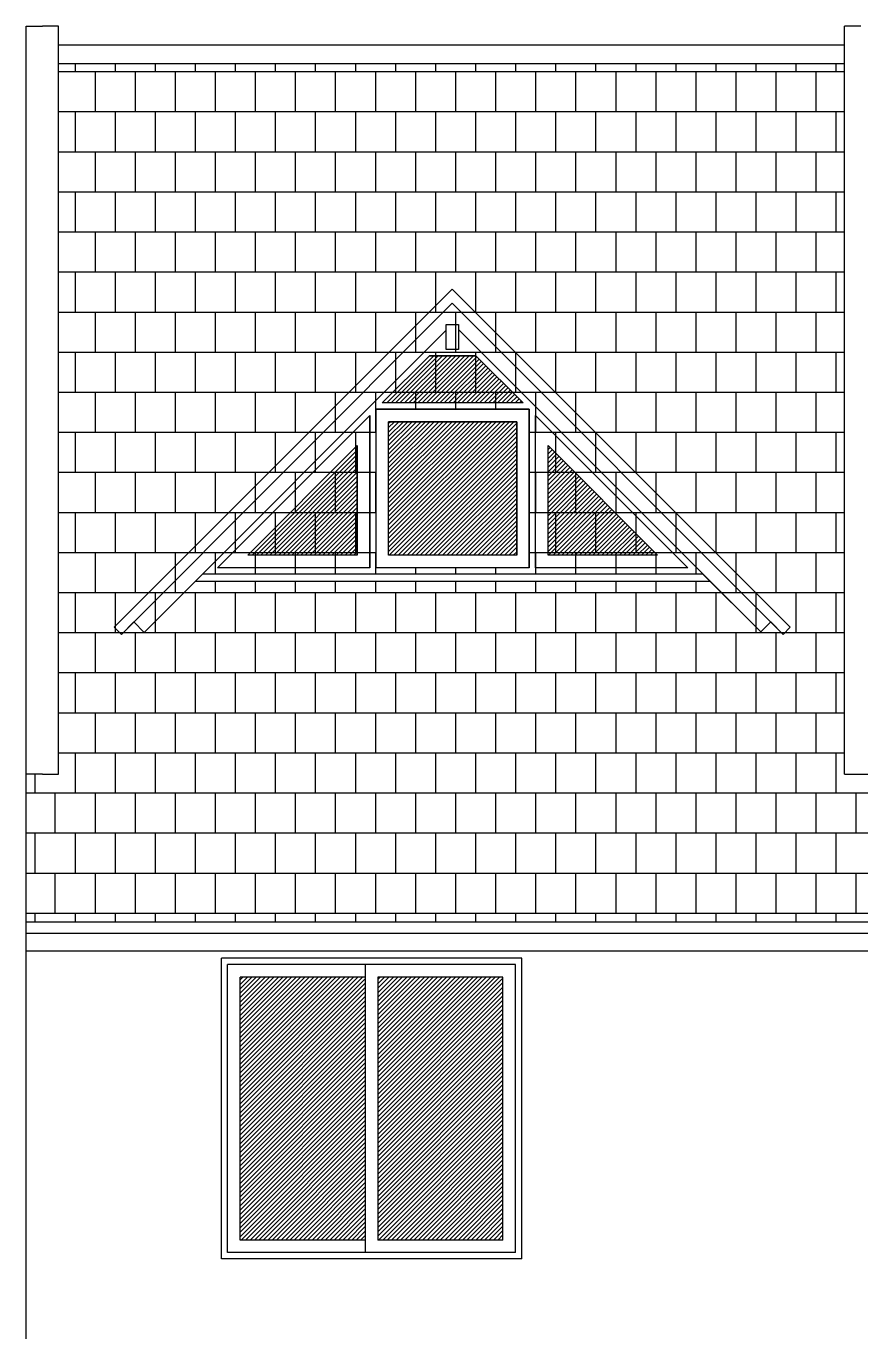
# Model space of a CAD drawing. Extents: x -74 to 202, y -59 to 73.
# Drawn here: x 39.56 to 42.9, y 10.81 to 16.02 of the extents above; entities that cross this region are included whole.
import ezdxf

# ---------------------------------------------------------------- set-up
doc = ezdxf.new("R2010")
doc.units = 0
doc.layers.get('0').update_dxf_attribs({"linetype": 'CONTINUOUS'})
for name, color, linetype in [('TELHADO', 20, 'CONTINUOUS'), ('VIDROEX', 135, 'CONTINUOUS'), ('VISTAP', 244, 'CONTINUOUS')]:
    doc.layers.add(name, color=color, linetype=linetype)

# ---------------------------------------------------------------- blocks, each defined once
blk = doc.blocks.new('*X40')
at = {"color": 0, "linetype": 'CONTINUOUS'}
for p, q in [((45.0652, 8.4901), (45.5538, 8.9787)), ((45.0652, 8.5078), (45.5361, 8.9787)), ((45.0652, 8.5255), (45.5185, 8.9787)), ((45.0652, 8.5432), (45.5008, 8.9787)), ((45.0652, 8.5609), (45.4831, 8.9787)), ((45.0652, 8.5785), (45.4654, 8.9787)), ((45.0652, 8.5962), (45.4478, 8.9787)), ((45.0652, 8.6139), (45.4301, 8.9787)), ((45.0652, 8.6316), (45.4124, 8.9787)), ((45.0652, 8.6492), (45.3947, 8.9787)), ((45.0652, 8.6669), (45.377, 8.9787)), ((45.0652, 8.6846), (45.3594, 8.9787)), ((45.0652, 8.7023), (45.3417, 8.9787)), ((45.0652, 8.7199), (45.324, 8.9787)), ((45.0652, 8.7376), (45.3063, 8.9787)), ((45.0652, 8.7553), (45.2887, 8.9787)), ((45.0652, 8.773), (45.271, 8.9787)), ((45.0652, 8.7907), (45.2533, 8.9787)), ((45.0652, 8.8083), (45.2356, 8.9787)), ((45.0652, 8.826), (45.2179, 8.9787)), ((45.0652, 8.8437), (45.2003, 8.9787)), ((45.0652, 8.8614), (45.1826, 8.9787)), ((45.0652, 8.879), (45.1649, 8.9787)), ((45.0652, 8.8967), (45.1472, 8.9787)), ((45.0652, 8.9144), (45.1296, 8.9787)), ((45.0652, 8.9321), (45.1119, 8.9787)), ((45.0652, 8.9498), (45.0942, 8.9787)), ((45.0652, 8.9674), (45.0765, 8.9787)), ((45.0652, 8.4725), (45.5652, 8.9725)), ((45.6152, 8.4921), (46.1018, 8.9787)), ((45.6152, 8.5098), (46.0842, 8.9787)), ((45.6152, 8.5275), (46.0665, 8.9787)), ((45.6152, 8.5452), (46.0488, 8.9787)), ((45.6152, 8.5628), (46.0311, 8.9787)), ((45.6152, 8.5805), (46.0134, 8.9787)), ((45.6152, 8.5982), (45.9958, 8.9787)), ((45.6152, 8.6159), (45.9781, 8.9787)), ((45.6152, 8.6336), (45.9604, 8.9787)), ((45.6152, 8.6512), (45.9427, 8.9787)), ((45.6152, 8.6689), (45.9251, 8.9787)), ((45.6152, 8.6866), (45.9074, 8.9787)), ((45.6152, 8.7043), (45.8897, 8.9787)), ((45.6152, 8.7219), (45.872, 8.9787)), ((45.6152, 8.7396), (45.8543, 8.9787)), ((45.6152, 8.7573), (45.8367, 8.9787)), ((45.6152, 8.775), (45.819, 8.9787)), ((45.6152, 8.7927), (45.8013, 8.9787)), ((45.6152, 8.8103), (45.7836, 8.9787)), ((45.6152, 8.828), (45.766, 8.9787)), ((45.6152, 8.8457), (45.7483, 8.9787)), ((45.6152, 8.8634), (45.7306, 8.9787)), ((45.6152, 8.881), (45.7129, 8.9787)), ((45.6152, 8.8987), (45.6952, 8.9787)), ((45.6152, 8.9164), (45.6776, 8.9787)), ((45.6152, 8.9341), (45.6599, 8.9787)), ((45.6152, 8.9518), (45.6422, 8.9787)), ((45.6152, 8.9694), (45.6245, 8.9787)), ((45.6152, 8.4745), (46.1152, 8.9745)), ((45.0652, 8.4548), (45.5652, 8.9548)), ((45.0652, 8.4371), (45.5652, 8.9371)), ((45.0652, 8.4194), (45.5652, 8.9194)), ((45.6152, 8.4568), (46.1152, 8.9568)), ((45.6152, 8.4391), (46.1152, 8.9391)), ((45.6152, 8.4214), (46.1152, 8.9214)), ((45.0652, 8.4018), (45.5652, 8.9018)), ((45.0652, 8.3841), (45.5652, 8.8841)), ((45.0652, 8.3664), (45.5652, 8.8664)), ((45.6152, 8.4037), (46.1152, 8.9037)), ((45.6152, 8.3861), (46.1152, 8.8861)), ((45.6152, 8.3684), (46.1152, 8.8684)), ((45.0652, 8.3487), (45.5652, 8.8487)), ((45.0652, 8.331), (45.5652, 8.831)), ((45.0652, 8.3134), (45.5652, 8.8134)), ((45.6152, 8.3507), (46.1152, 8.8507)), ((45.6152, 8.333), (46.1152, 8.833)), ((45.6152, 8.3154), (46.1152, 8.8154)), ((45.0652, 8.2957), (45.5652, 8.7957)), ((45.0652, 8.278), (45.5652, 8.778)), ((45.0652, 8.2603), (45.5652, 8.7603)), ((45.6152, 8.2977), (46.1152, 8.7977)), ((45.6152, 8.28), (46.1152, 8.78)), ((45.6152, 8.2623), (46.1152, 8.7623)), ((45.0652, 8.2427), (45.5652, 8.7427)), ((45.0652, 8.225), (45.5652, 8.725)), ((45.0652, 8.2073), (45.5652, 8.7073)), ((45.6152, 8.2446), (46.1152, 8.7446)), ((45.6152, 8.227), (46.1152, 8.727)), ((45.6152, 8.2093), (46.1152, 8.7093)), ((45.0652, 8.1896), (45.5652, 8.6896)), ((45.0652, 8.1719), (45.5652, 8.6719)), ((45.6152, 8.1916), (46.1152, 8.6916)), ((45.6152, 8.1739), (46.1152, 8.6739)), ((45.6152, 8.1563), (46.1152, 8.6563)), ((45.0652, 8.1543), (45.5652, 8.6543)), ((45.0652, 8.1366), (45.5652, 8.6366)), ((45.0652, 8.1189), (45.5652, 8.6189)), ((45.6152, 8.1386), (46.1152, 8.6386)), ((45.6152, 8.1209), (46.1152, 8.6209)), ((45.6152, 8.1032), (46.1152, 8.6032)), ((45.0652, 8.1012), (45.5652, 8.6012)), ((45.0652, 8.0836), (45.5652, 8.5836)), ((45.0652, 8.0659), (45.5652, 8.5659)), ((45.6152, 8.0855), (46.1152, 8.5855)), ((45.6152, 8.0679), (46.1152, 8.5679)), ((45.0652, 8.0482), (45.5652, 8.5482)), ((45.0652, 8.0305), (45.5652, 8.5305)), ((45.0652, 8.0128), (45.5652, 8.5128)), ((45.6152, 8.0502), (46.1152, 8.5502)), ((45.6152, 8.0325), (46.1152, 8.5325)), ((45.6152, 8.0148), (46.1152, 8.5148)), ((45.0652, 7.9952), (45.5652, 8.4952)), ((45.0652, 7.9775), (45.5652, 8.4775)), ((45.0652, 7.9598), (45.5652, 8.4598)), ((45.6152, 7.9972), (46.1152, 8.4972)), ((45.6152, 7.9795), (46.1152, 8.4795)), ((45.6152, 7.9618), (46.1152, 8.4618)), ((45.0652, 7.9421), (45.5652, 8.4421)), ((45.0695, 7.9287), (45.5652, 8.4245)), ((45.0872, 7.9287), (45.5652, 8.4068)), ((45.6152, 7.9441), (46.1152, 8.4441)), ((45.6175, 7.9287), (46.1152, 8.4264)), ((45.6352, 7.9287), (46.1152, 8.4088)), ((45.1049, 7.9287), (45.5652, 8.3891)), ((45.1225, 7.9287), (45.5652, 8.3714)), ((45.1402, 7.9287), (45.5652, 8.3537)), ((45.6529, 7.9287), (46.1152, 8.3911)), ((45.6705, 7.9287), (46.1152, 8.3734)), ((45.6882, 7.9287), (46.1152, 8.3557)), ((45.1579, 7.9287), (45.5652, 8.3361)), ((45.1756, 7.9287), (45.5652, 8.3184)), ((45.1933, 7.9287), (45.5652, 8.3007)), ((45.7059, 7.9287), (46.1152, 8.3381)), ((45.7236, 7.9287), (46.1152, 8.3204)), ((45.7413, 7.9287), (46.1152, 8.3027)), ((45.2109, 7.9287), (45.5652, 8.283)), ((45.2286, 7.9287), (45.5652, 8.2654)), ((45.2463, 7.9287), (45.5652, 8.2477)), ((45.7589, 7.9287), (46.1152, 8.285)), ((45.7766, 7.9287), (46.1152, 8.2673)), ((45.7943, 7.9287), (46.1152, 8.2497)), ((45.264, 7.9287), (45.5652, 8.23)), ((45.2816, 7.9287), (45.5652, 8.2123)), ((45.2993, 7.9287), (45.5652, 8.1946)), ((45.812, 7.9287), (46.1152, 8.232)), ((45.8296, 7.9287), (46.1152, 8.2143)), ((45.8473, 7.9287), (46.1152, 8.1966)), ((45.317, 7.9287), (45.5652, 8.177)), ((45.3347, 7.9287), (45.5652, 8.1593)), ((45.3524, 7.9287), (45.5652, 8.1416)), ((45.865, 7.9287), (46.1152, 8.179)), ((45.8827, 7.9287), (46.1152, 8.1613)), ((45.9004, 7.9287), (46.1152, 8.1436)), ((45.37, 7.9287), (45.5652, 8.1239)), ((45.3877, 7.9287), (45.5652, 8.1063)), ((45.4054, 7.9287), (45.5652, 8.0886)), ((45.918, 7.9287), (46.1152, 8.1259)), ((45.9357, 7.9287), (46.1152, 8.1082)), ((45.9534, 7.9287), (46.1152, 8.0906)), ((45.4231, 7.9287), (45.5652, 8.0709)), ((45.4407, 7.9287), (45.5652, 8.0532)), ((45.4584, 7.9287), (45.5652, 8.0355)), ((45.9711, 7.9287), (46.1152, 8.0729)), ((45.9887, 7.9287), (46.1152, 8.0552)), ((46.0064, 7.9287), (46.1152, 8.0375)), ((45.4761, 7.9287), (45.5652, 8.0179)), ((45.4938, 7.9287), (45.5652, 8.0002)), ((45.5114, 7.9287), (45.5652, 7.9825)), ((46.0241, 7.9287), (46.1152, 8.0199)), ((46.0418, 7.9287), (46.1152, 8.0022)), ((46.0595, 7.9287), (46.1152, 7.9845)), ((45.5291, 7.9287), (45.5652, 7.9648)), ((45.5468, 7.9287), (45.5652, 7.9472)), ((45.5645, 7.9287), (45.5652, 7.9295)), ((46.0771, 7.9287), (46.1152, 7.9668)), ((46.0948, 7.9287), (46.1152, 7.9491)), ((46.1125, 7.9287), (46.1152, 7.9315))]:
    blk.add_line(p, q, dxfattribs=at)
blk = doc.blocks.new('*X54')
at = {"color": 0, "linetype": 'CONTINUOUS'}
for p, q in [((18.8415, -1.0105), (19.0295, -0.8225)), ((18.8592, -1.0105), (19.0472, -0.8225)), ((18.8769, -1.0105), (19.0649, -0.8225)), ((18.8946, -1.0105), (19.0826, -0.8225)), ((18.9122, -1.0105), (19.1002, -0.8225)), ((18.9299, -1.0105), (19.1179, -0.8225)), ((18.9476, -1.0105), (19.1356, -0.8225)), ((18.9653, -1.0105), (19.1533, -0.8225)), ((18.983, -1.0105), (19.1709, -0.8225)), ((19.0006, -1.0105), (19.1886, -0.8225)), ((19.0183, -1.0105), (19.2022, -0.8266)), ((19.036, -1.0105), (19.211, -0.8354)), ((19.0537, -1.0105), (19.2199, -0.8443)), ((19.0713, -1.0105), (19.2287, -0.8531)), ((19.089, -1.0105), (19.2376, -0.862)), ((19.1067, -1.0105), (19.2464, -0.8708)), ((19.1244, -1.0105), (19.2552, -0.8796)), ((19.1421, -1.0105), (19.2641, -0.8885)), ((19.1597, -1.0105), (19.2729, -0.8973)), ((19.1774, -1.0105), (19.2817, -0.9062)), ((19.1951, -1.0105), (19.2906, -0.915)), ((19.2128, -1.0105), (19.2994, -0.9238)), ((19.2304, -1.0105), (19.3083, -0.9327)), ((19.2481, -1.0105), (19.3171, -0.9415)), ((19.2658, -1.0105), (19.3259, -0.9503)), ((19.2835, -1.0105), (19.3348, -0.9592)), ((19.3011, -1.0105), (19.3436, -0.968)), ((19.3188, -1.0105), (19.3525, -0.9769)), ((19.3365, -1.0105), (19.3613, -0.9857)), ((19.3542, -1.0105), (19.3701, -0.9945)), ((19.3719, -1.0105), (19.379, -1.0034)), ((18.849, -1.4627), (19.2261, -1.0855)), ((18.849, -1.445), (19.2085, -1.0855)), ((18.849, -1.4273), (19.1908, -1.0855)), ((18.849, -1.4096), (19.1731, -1.0855)), ((18.849, -1.392), (19.1554, -1.0855)), ((18.849, -1.3743), (19.1378, -1.0855)), ((18.849, -1.3566), (19.1201, -1.0855)), ((18.849, -1.3389), (19.1024, -1.0855)), ((18.849, -1.3213), (19.0847, -1.0855)), ((18.849, -1.3036), (19.0671, -1.0855)), ((18.849, -1.2859), (19.0494, -1.0855)), ((18.849, -1.2682), (19.0317, -1.0855)), ((18.849, -1.2505), (19.014, -1.0855)), ((18.849, -1.2329), (18.9963, -1.0855)), ((18.849, -1.2152), (18.9787, -1.0855)), ((18.849, -1.1975), (18.961, -1.0855)), ((18.849, -1.1798), (18.9433, -1.0855)), ((18.849, -1.1622), (18.9256, -1.0855)), ((18.849, -1.1445), (18.908, -1.0855)), ((18.849, -1.1268), (18.8903, -1.0855)), ((18.849, -1.1091), (18.8726, -1.0855)), ((18.849, -1.0914), (18.8549, -1.0855)), ((18.849, -1.4803), (19.2438, -1.0855)), ((18.849, -1.498), (19.2615, -1.0855)), ((18.849, -1.5157), (19.2792, -1.0855)), ((18.849, -1.5334), (19.2969, -1.0855)), ((18.849, -1.5511), (19.3145, -1.0855)), ((18.849, -1.5687), (19.3322, -1.0855)), ((18.849, -1.5864), (19.3499, -1.0855)), ((18.849, -1.6041), (19.3611, -1.092)), ((18.8519, -1.6188), (19.3611, -1.1097)), ((18.8696, -1.6188), (19.3611, -1.1273)), ((18.8873, -1.6188), (19.3611, -1.145)), ((18.3039, -1.6188), (18.724, -1.1988)), ((18.905, -1.6188), (19.3611, -1.1627)), ((18.9227, -1.6188), (19.3611, -1.1804)), ((18.9403, -1.6188), (19.3611, -1.198)), ((19.4861, -1.1968), (19.4939, -1.189)), ((19.4861, -1.2145), (19.5027, -1.1978)), ((18.3216, -1.6188), (18.724, -1.2164)), ((18.3393, -1.6188), (18.724, -1.2341)), ((18.958, -1.6188), (19.3611, -1.2157)), ((18.9757, -1.6188), (19.3611, -1.2334)), ((18.9934, -1.6188), (19.3611, -1.2511)), ((19.4861, -1.2321), (19.5116, -1.2067)), ((19.4861, -1.2498), (19.5204, -1.2155)), ((19.4861, -1.2675), (19.5292, -1.2244)), ((19.4861, -1.2852), (19.5381, -1.2332)), ((19.4861, -1.3029), (19.5469, -1.242)), ((19.4861, -1.3205), (19.5557, -1.2509)), ((18.357, -1.6188), (18.724, -1.2518)), ((18.3747, -1.6188), (18.724, -1.2695)), ((18.3923, -1.6188), (18.724, -1.2872)), ((19.011, -1.6188), (19.3611, -1.2688)), ((19.0287, -1.6188), (19.3611, -1.2864)), ((19.4861, -1.3382), (19.5646, -1.2597)), ((19.4861, -1.3559), (19.5734, -1.2685)), ((19.4861, -1.3736), (19.5823, -1.2774)), ((19.4861, -1.3912), (19.5911, -1.2862)), ((19.4861, -1.4089), (19.5999, -1.2951)), ((18.41, -1.6188), (18.724, -1.3048)), ((18.4277, -1.6188), (18.724, -1.3225)), ((18.4454, -1.6188), (18.724, -1.3402)), ((19.0464, -1.6188), (19.3611, -1.3041)), ((19.0641, -1.6188), (19.3611, -1.3218)), ((19.0818, -1.6188), (19.3611, -1.3395)), ((19.4861, -1.4266), (19.6088, -1.3039)), ((19.4861, -1.4443), (19.6176, -1.3127)), ((19.4861, -1.462), (19.6265, -1.3216)), ((19.4861, -1.4796), (19.6353, -1.3304)), ((19.4861, -1.4973), (19.6441, -1.3393)), ((19.4861, -1.515), (19.653, -1.3481)), ((18.463, -1.6188), (18.724, -1.3579)), ((18.4807, -1.6188), (18.724, -1.3755)), ((18.4984, -1.6188), (18.724, -1.3932)), ((19.0994, -1.6188), (19.3611, -1.3571)), ((19.1171, -1.6188), (19.3611, -1.3748)), ((19.1348, -1.6188), (19.3611, -1.3925)), ((19.4861, -1.5327), (19.6618, -1.3569)), ((19.4861, -1.5503), (19.6707, -1.3658)), ((19.4861, -1.568), (19.6795, -1.3746)), ((19.4861, -1.5857), (19.6883, -1.3835)), ((19.4861, -1.6034), (19.6972, -1.3923)), ((19.4883, -1.6188), (19.706, -1.4011)), ((18.5161, -1.6188), (18.724, -1.4109)), ((18.5338, -1.6188), (18.724, -1.4286)), ((18.5514, -1.6188), (18.724, -1.4463)), ((19.1525, -1.6188), (19.3611, -1.4102)), ((19.1701, -1.6188), (19.3611, -1.4279)), ((19.1878, -1.6188), (19.3611, -1.4455)), ((19.506, -1.6188), (19.7148, -1.41)), ((19.5237, -1.6188), (19.7237, -1.4188)), ((19.5414, -1.6188), (19.7325, -1.4276)), ((19.5591, -1.6188), (19.7414, -1.4365)), ((19.5767, -1.6188), (19.7502, -1.4453)), ((19.5944, -1.6188), (19.759, -1.4542)), ((18.5691, -1.6188), (18.724, -1.4639)), ((18.5868, -1.6188), (18.724, -1.4816)), ((18.6045, -1.6188), (18.724, -1.4993)), ((19.2055, -1.6188), (19.3611, -1.4632)), ((19.2232, -1.6188), (19.3611, -1.4809)), ((19.2409, -1.6188), (19.3611, -1.4986)), ((19.6121, -1.6188), (19.7679, -1.463)), ((19.6298, -1.6188), (19.7767, -1.4718)), ((19.6474, -1.6188), (19.7856, -1.4807)), ((19.6651, -1.6188), (19.7944, -1.4895)), ((19.6828, -1.6188), (19.8032, -1.4984)), ((19.7005, -1.6188), (19.8121, -1.5072)), ((18.6221, -1.6188), (18.724, -1.517)), ((18.6398, -1.6188), (18.724, -1.5346)), ((18.6575, -1.6188), (18.724, -1.5523)), ((19.2585, -1.6188), (19.3611, -1.5162)), ((19.2762, -1.6188), (19.3611, -1.5339)), ((19.2939, -1.6188), (19.3611, -1.5516)), ((19.7182, -1.6188), (19.8209, -1.516)), ((19.7358, -1.6188), (19.8298, -1.5249)), ((19.7535, -1.6188), (19.8386, -1.5337)), ((19.7712, -1.6188), (19.8474, -1.5425)), ((19.7889, -1.6188), (19.8563, -1.5514)), ((19.8065, -1.6188), (19.8651, -1.5602)), ((18.6752, -1.6188), (18.724, -1.57)), ((18.6928, -1.6188), (18.724, -1.5877)), ((18.7105, -1.6188), (18.724, -1.6053)), ((19.3116, -1.6188), (19.3611, -1.5693)), ((19.3292, -1.6188), (19.3611, -1.587)), ((19.3469, -1.6188), (19.3611, -1.6046)), ((19.8242, -1.6188), (19.8739, -1.5691)), ((19.8419, -1.6188), (19.8828, -1.5779)), ((19.8596, -1.6188), (19.8916, -1.5867)), ((19.8773, -1.6188), (19.9005, -1.5956)), ((19.8949, -1.6188), (19.9093, -1.6044)), ((19.9126, -1.6188), (19.9181, -1.6133))]:
    blk.add_line(p, q, dxfattribs=at)
blk = doc.blocks.new('*X182')
at = {"color": 0, "linetype": 'CONTINUOUS'}
for p, q in [((39.76, 15.84), (39.76, 15.8715)), ((39.92, 15.84), (39.92, 15.8715)), ((40.08, 15.84), (40.08, 15.8715)), ((40.24, 15.84), (40.24, 15.8715)), ((40.4, 15.84), (40.4, 15.8715)), ((40.56, 15.84), (40.56, 15.8715)), ((40.72, 15.84), (40.72, 15.8715)), ((40.88, 15.84), (40.88, 15.8715)), ((41.04, 15.84), (41.04, 15.8715)), ((41.2, 15.84), (41.2, 15.8715)), ((41.36, 15.84), (41.36, 15.8715)), ((41.52, 15.84), (41.52, 15.8715)), ((41.68, 15.84), (41.68, 15.8715)), ((41.84, 15.84), (41.84, 15.8715)), ((42, 15.84), (42, 15.8715)), ((42.16, 15.84), (42.16, 15.8715)), ((42.32, 15.84), (42.32, 15.8715)), ((42.48, 15.84), (42.48, 15.8715)), ((42.64, 15.84), (42.64, 15.8715)), ((42.8, 15.84), (42.8, 15.8715)), ((39.6933, 15.84), (42.8333, 15.84)), ((39.84, 15.68), (39.84, 15.84)), ((40, 15.68), (40, 15.84)), ((40.16, 15.68), (40.16, 15.84)), ((40.32, 15.68), (40.32, 15.84)), ((40.48, 15.68), (40.48, 15.84)), ((40.64, 15.68), (40.64, 15.84)), ((40.8, 15.68), (40.8, 15.84)), ((40.96, 15.68), (40.96, 15.84)), ((41.12, 15.68), (41.12, 15.84)), ((41.28, 15.68), (41.28, 15.84)), ((41.44, 15.68), (41.44, 15.84)), ((41.6, 15.68), (41.6, 15.84)), ((41.76, 15.68), (41.76, 15.84)), ((41.92, 15.68), (41.92, 15.84)), ((42.08, 15.68), (42.08, 15.84)), ((42.24, 15.68), (42.24, 15.84)), ((42.4, 15.68), (42.4, 15.84)), ((42.56, 15.68), (42.56, 15.84)), ((42.72, 15.68), (42.72, 15.84)), ((39.6933, 15.68), (42.8333, 15.68)), ((39.76, 15.52), (39.76, 15.68)), ((39.92, 15.52), (39.92, 15.68)), ((40.08, 15.52), (40.08, 15.68)), ((40.24, 15.52), (40.24, 15.68)), ((40.4, 15.52), (40.4, 15.68)), ((40.56, 15.52), (40.56, 15.68)), ((40.72, 15.52), (40.72, 15.68)), ((40.88, 15.52), (40.88, 15.68)), ((41.04, 15.52), (41.04, 15.68)), ((41.2, 15.52), (41.2, 15.68)), ((41.36, 15.52), (41.36, 15.68)), ((41.52, 15.52), (41.52, 15.68)), ((41.68, 15.52), (41.68, 15.68)), ((41.84, 15.52), (41.84, 15.68)), ((42, 15.52), (42, 15.68)), ((42.16, 15.52), (42.16, 15.68)), ((42.32, 15.52), (42.32, 15.68)), ((42.48, 15.52), (42.48, 15.68)), ((42.64, 15.52), (42.64, 15.68)), ((42.8, 15.52), (42.8, 15.68)), ((39.6933, 15.52), (42.8333, 15.52)), ((39.84, 15.36), (39.84, 15.52)), ((40, 15.36), (40, 15.52)), ((40.16, 15.36), (40.16, 15.52)), ((40.32, 15.36), (40.32, 15.52)), ((40.48, 15.36), (40.48, 15.52)), ((40.64, 15.36), (40.64, 15.52)), ((40.8, 15.36), (40.8, 15.52)), ((40.96, 15.36), (40.96, 15.52)), ((41.12, 15.36), (41.12, 15.52)), ((41.28, 15.36), (41.28, 15.52)), ((41.44, 15.36), (41.44, 15.52)), ((41.6, 15.36), (41.6, 15.52)), ((41.76, 15.36), (41.76, 15.52)), ((41.92, 15.36), (41.92, 15.52)), ((42.08, 15.36), (42.08, 15.52)), ((42.24, 15.36), (42.24, 15.52)), ((42.4, 15.36), (42.4, 15.52)), ((42.56, 15.36), (42.56, 15.52)), ((42.72, 15.36), (42.72, 15.52)), ((39.6933, 15.36), (42.8333, 15.36)), ((39.76, 15.2), (39.76, 15.36)), ((39.92, 15.2), (39.92, 15.36)), ((40.08, 15.2), (40.08, 15.36)), ((40.24, 15.2), (40.24, 15.36)), ((40.4, 15.2), (40.4, 15.36)), ((40.56, 15.2), (40.56, 15.36)), ((40.72, 15.2), (40.72, 15.36)), ((40.88, 15.2), (40.88, 15.36)), ((41.04, 15.2), (41.04, 15.36)), ((41.2, 15.2), (41.2, 15.36)), ((41.36, 15.2), (41.36, 15.36)), ((41.52, 15.2), (41.52, 15.36)), ((41.68, 15.2), (41.68, 15.36)), ((41.84, 15.2), (41.84, 15.36)), ((42, 15.2), (42, 15.36)), ((42.16, 15.2), (42.16, 15.36)), ((42.32, 15.2), (42.32, 15.36)), ((42.48, 15.2), (42.48, 15.36)), ((42.64, 15.2), (42.64, 15.36)), ((42.8, 15.2), (42.8, 15.36)), ((39.6933, 15.2), (42.8333, 15.2)), ((39.84, 15.04), (39.84, 15.2)), ((40, 15.04), (40, 15.2)), ((40.16, 15.04), (40.16, 15.2)), ((40.32, 15.04), (40.32, 15.2)), ((40.48, 15.04), (40.48, 15.2)), ((40.64, 15.04), (40.64, 15.2)), ((40.8, 15.04), (40.8, 15.2)), ((40.96, 15.04), (40.96, 15.2)), ((41.12, 15.04), (41.12, 15.2)), ((41.28, 15.04), (41.28, 15.2)), ((41.44, 15.04), (41.44, 15.2)), ((41.6, 15.04), (41.6, 15.2)), ((41.76, 15.04), (41.76, 15.2)), ((41.92, 15.04), (41.92, 15.2)), ((42.08, 15.04), (42.08, 15.2)), ((42.24, 15.04), (42.24, 15.2)), ((42.4, 15.04), (42.4, 15.2)), ((42.56, 15.04), (42.56, 15.2)), ((42.72, 15.04), (42.72, 15.2)), ((39.6933, 15.04), (42.8333, 15.04)), ((39.76, 14.88), (39.76, 15.04)), ((39.92, 14.88), (39.92, 15.04)), ((40.08, 14.88), (40.08, 15.04)), ((40.24, 14.88), (40.24, 15.04)), ((40.4, 14.88), (40.4, 15.04)), ((40.56, 14.88), (40.56, 15.04)), ((40.72, 14.88), (40.72, 15.04)), ((40.88, 14.88), (40.88, 15.04)), ((41.04, 14.88), (41.04, 15.04)), ((41.2, 14.9056), (41.2, 15.04)), ((41.36, 14.88), (41.36, 15.04)), ((41.52, 14.88), (41.52, 15.04)), ((41.68, 14.88), (41.68, 15.04)), ((41.84, 14.88), (41.84, 15.04)), ((42, 14.88), (42, 15.04)), ((42.16, 14.88), (42.16, 15.04)), ((42.32, 14.88), (42.32, 15.04)), ((42.48, 14.88), (42.48, 15.04)), ((42.64, 14.88), (42.64, 15.04)), ((42.8, 14.88), (42.8, 15.04)), ((39.6933, 14.88), (41.1744, 14.88)), ((39.84, 14.72), (39.84, 14.88)), ((40, 14.72), (40, 14.88)), ((40.16, 14.72), (40.16, 14.88)), ((40.32, 14.72), (40.32, 14.88)), ((40.48, 14.72), (40.48, 14.88)), ((40.64, 14.72), (40.64, 14.88)), ((40.8, 14.72), (40.8, 14.88)), ((40.96, 14.72), (40.96, 14.88)), ((41.12, 14.8256), (41.12, 14.88)), ((41.1744, 14.88), (41.3574, 14.88)), ((41.2, 14.88), (41.2, 14.9056)), ((41.28, 14.72), (41.28, 14.88)), ((41.3574, 14.88), (42.8333, 14.88)), ((41.44, 14.7974), (41.44, 14.88)), ((41.6, 14.72), (41.6, 14.88)), ((41.76, 14.72), (41.76, 14.88)), ((41.92, 14.72), (41.92, 14.88)), ((42.08, 14.72), (42.08, 14.88)), ((42.24, 14.72), (42.24, 14.88)), ((42.4, 14.72), (42.4, 14.88)), ((42.56, 14.72), (42.56, 14.88)), ((42.72, 14.72), (42.72, 14.88)), ((41.12, 14.72), (41.12, 14.8256)), ((41.44, 14.72), (41.44, 14.7974)), ((39.6933, 14.72), (41.0144, 14.72)), ((39.76, 14.56), (39.76, 14.72)), ((39.92, 14.56), (39.92, 14.72)), ((40.08, 14.56), (40.08, 14.72)), ((40.24, 14.56), (40.24, 14.72)), ((40.4, 14.56), (40.4, 14.72)), ((40.56, 14.56), (40.56, 14.72)), ((40.72, 14.56), (40.72, 14.72)), ((40.88, 14.5856), (40.88, 14.72)), ((41.0144, 14.72), (41.5174, 14.72)), ((41.04, 14.56), (41.04, 14.72)), ((41.2, 14.56), (41.2, 14.72)), ((41.36, 14.56), (41.36, 14.72)), ((41.5174, 14.72), (42.8333, 14.72)), ((41.52, 14.7174), (41.52, 14.72)), ((41.52, 14.56), (41.52, 14.7174)), ((41.68, 14.56), (41.68, 14.72)), ((41.84, 14.56), (41.84, 14.72)), ((42, 14.56), (42, 14.72)), ((42.16, 14.56), (42.16, 14.72)), ((42.32, 14.56), (42.32, 14.72)), ((42.48, 14.56), (42.48, 14.72)), ((42.64, 14.56), (42.64, 14.72)), ((42.8, 14.56), (42.8, 14.72)), ((39.6933, 14.56), (40.8544, 14.56)), ((39.84, 14.4), (39.84, 14.56)), ((40, 14.4), (40, 14.56)), ((40.16, 14.4), (40.16, 14.56)), ((40.32, 14.4), (40.32, 14.56)), ((40.48, 14.4), (40.48, 14.56)), ((40.64, 14.4), (40.64, 14.56)), ((40.8, 14.5056), (40.8, 14.56)), ((40.8544, 14.56), (41.6774, 14.56)), ((40.88, 14.56), (40.88, 14.5856)), ((40.96, 14.4), (40.96, 14.56)), ((41.12, 14.4921), (41.12, 14.56)), ((41.28, 14.4921), (41.28, 14.56)), ((41.44, 14.4921), (41.44, 14.56)), ((41.6, 14.4), (41.6, 14.56)), ((41.6774, 14.56), (42.8333, 14.56)), ((41.76, 14.4774), (41.76, 14.56)), ((41.92, 14.4), (41.92, 14.56)), ((42.08, 14.4), (42.08, 14.56)), ((42.24, 14.4), (42.24, 14.56)), ((42.4, 14.4), (42.4, 14.56)), ((42.56, 14.4), (42.56, 14.56)), ((42.72, 14.4), (42.72, 14.56)), ((40.8, 14.4), (40.8, 14.5056)), ((41.76, 14.4), (41.76, 14.4774)), ((39.6933, 14.4), (40.6944, 14.4)), ((39.76, 14.24), (39.76, 14.4)), ((39.92, 14.24), (39.92, 14.4)), ((40.08, 14.24), (40.08, 14.4)), ((40.24, 14.24), (40.24, 14.4)), ((40.4, 14.24), (40.4, 14.4)), ((40.56, 14.2656), (40.56, 14.4)), ((40.6944, 14.4), (40.9614, 14.4)), ((40.72, 14.24), (40.72, 14.4)), ((40.88, 14.24), (40.88, 14.4)), ((41.5735, 14.4), (41.8374, 14.4)), ((41.68, 14.24), (41.68, 14.4)), ((41.8374, 14.4), (42.8333, 14.4)), ((41.84, 14.3974), (41.84, 14.4)), ((41.84, 14.24), (41.84, 14.3974)), ((42, 14.24), (42, 14.4)), ((42.16, 14.24), (42.16, 14.4)), ((42.32, 14.24), (42.32, 14.4)), ((42.48, 14.24), (42.48, 14.4)), ((42.64, 14.24), (42.64, 14.4)), ((42.8, 14.24), (42.8, 14.4)), ((39.6933, 14.24), (40.5344, 14.24)), ((39.84, 14.08), (39.84, 14.24)), ((40, 14.08), (40, 14.24)), ((40.16, 14.08), (40.16, 14.24)), ((40.32, 14.08), (40.32, 14.24)), ((40.48, 14.1856), (40.48, 14.24)), ((40.5344, 14.24), (40.9614, 14.24)), ((40.56, 14.24), (40.56, 14.2656)), ((40.64, 14.08), (40.64, 14.24)), ((40.8, 14.08), (40.8, 14.24)), ((40.96, 14.08), (40.96, 14.24)), ((41.5735, 14.24), (41.9974, 14.24)), ((41.6, 14.08), (41.6, 14.24)), ((41.76, 14.08), (41.76, 14.24)), ((41.92, 14.08), (41.92, 14.24)), ((41.9974, 14.24), (42.8333, 14.24)), ((42.08, 14.1574), (42.08, 14.24)), ((42.24, 14.08), (42.24, 14.24)), ((42.4, 14.08), (42.4, 14.24)), ((42.56, 14.08), (42.56, 14.24)), ((42.72, 14.08), (42.72, 14.24)), ((40.48, 14.08), (40.48, 14.1856)), ((42.08, 14.08), (42.08, 14.1574)), ((39.6933, 14.08), (40.3744, 14.08)), ((39.76, 13.92), (39.76, 14.08)), ((39.92, 13.92), (39.92, 14.08)), ((40.08, 13.92), (40.08, 14.08)), ((40.24, 13.9456), (40.24, 14.08)), ((40.3744, 14.08), (40.9614, 14.08)), ((40.4, 13.92), (40.4, 14.08)), ((40.56, 13.92), (40.56, 14.08)), ((40.72, 13.92), (40.72, 14.08)), ((40.88, 13.92), (40.88, 14.08)), ((41.5735, 14.08), (42.1574, 14.08)), ((41.68, 13.92), (41.68, 14.08)), ((41.84, 13.92), (41.84, 14.08)), ((42, 13.92), (42, 14.08)), ((42.1574, 14.08), (42.8333, 14.08)), ((42.16, 14.0774), (42.16, 14.08)), ((42.16, 13.92), (42.16, 14.0774)), ((42.32, 13.92), (42.32, 14.08)), ((42.48, 13.92), (42.48, 14.08)), ((42.64, 13.92), (42.64, 14.08)), ((42.8, 13.92), (42.8, 14.08)), ((40.24, 13.92), (40.24, 13.9456)), ((39.6933, 13.92), (40.2144, 13.92)), ((39.84, 13.76), (39.84, 13.92)), ((40, 13.76), (40, 13.92)), ((40.16, 13.8656), (40.16, 13.92)), ((40.2144, 13.92), (40.9614, 13.92)), ((40.32, 13.8338), (40.32, 13.92)), ((40.48, 13.8338), (40.48, 13.92)), ((40.64, 13.8338), (40.64, 13.92)), ((40.8, 13.8338), (40.8, 13.92)), ((40.96, 13.8338), (40.96, 13.92)), ((41.5735, 13.92), (42.3174, 13.92)), ((41.6, 13.8338), (41.6, 13.92)), ((41.76, 13.8338), (41.76, 13.92)), ((41.92, 13.8338), (41.92, 13.92)), ((42.08, 13.8338), (42.08, 13.92)), ((42.24, 13.8338), (42.24, 13.92)), ((42.3174, 13.92), (42.8333, 13.92)), ((42.4, 13.8374), (42.4, 13.92)), ((42.56, 13.76), (42.56, 13.92)), ((42.72, 13.76), (42.72, 13.92)), ((40.16, 13.76), (40.16, 13.8656)), ((41.12, 13.8338), (41.12, 13.8588)), ((41.28, 13.8338), (41.28, 13.8588)), ((41.44, 13.8338), (41.44, 13.8588)), ((42.4, 13.76), (42.4, 13.8374)), ((40.32, 13.76), (40.32, 13.8057)), ((40.48, 13.76), (40.48, 13.8057)), ((40.64, 13.76), (40.64, 13.8057)), ((40.8, 13.76), (40.8, 13.8057)), ((40.96, 13.76), (40.96, 13.8057)), ((41.12, 13.76), (41.12, 13.8057)), ((41.28, 13.76), (41.28, 13.8057)), ((41.44, 13.76), (41.44, 13.8057)), ((41.6, 13.76), (41.6, 13.8057)), ((41.76, 13.76), (41.76, 13.8057)), ((41.92, 13.76), (41.92, 13.8057)), ((42.08, 13.76), (42.08, 13.8057)), ((42.24, 13.76), (42.24, 13.8057)), ((39.6933, 13.76), (40.0544, 13.76)), ((39.76, 13.6), (39.76, 13.76)), ((39.92, 13.6256), (39.92, 13.76)), ((40.0544, 13.76), (40.1939, 13.76)), ((40.08, 13.6461), (40.08, 13.76)), ((40.1939, 13.76), (42.341, 13.76)), ((40.24, 13.6), (40.24, 13.76)), ((40.4, 13.6), (40.4, 13.76)), ((40.56, 13.6), (40.56, 13.76)), ((40.72, 13.6), (40.72, 13.76)), ((40.88, 13.6), (40.88, 13.76)), ((41.04, 13.6), (41.04, 13.76)), ((41.2, 13.6), (41.2, 13.76)), ((41.36, 13.6), (41.36, 13.76)), ((41.52, 13.6), (41.52, 13.76)), ((41.68, 13.6), (41.68, 13.76)), ((41.84, 13.6), (41.84, 13.76)), ((42, 13.6), (42, 13.76)), ((42.16, 13.6), (42.16, 13.76)), ((42.32, 13.6), (42.32, 13.76)), ((42.341, 13.76), (42.4774, 13.76)), ((42.4774, 13.76), (42.8333, 13.76)), ((42.48, 13.7574), (42.48, 13.76)), ((42.48, 13.621), (42.48, 13.7574)), ((42.64, 13.6), (42.64, 13.76)), ((42.8, 13.6), (42.8, 13.76)), ((39.92, 13.6166), (39.92, 13.6256)), ((39.92, 13.6), (39.92, 13.6166)), ((40.08, 13.6), (40.08, 13.6461)), ((42.48, 13.6), (42.48, 13.621)), ((39.6933, 13.6), (39.9366, 13.6)), ((39.84, 13.44), (39.84, 13.6)), ((39.9366, 13.6), (39.951, 13.6)), ((39.951, 13.6), (42.5809, 13.6)), ((40, 13.44), (40, 13.6)), ((40.16, 13.44), (40.16, 13.6)), ((40.32, 13.44), (40.32, 13.6)), ((40.48, 13.44), (40.48, 13.6)), ((40.64, 13.44), (40.64, 13.6)), ((40.8, 13.44), (40.8, 13.6)), ((40.96, 13.44), (40.96, 13.6)), ((41.12, 13.44), (41.12, 13.6)), ((41.28, 13.44), (41.28, 13.6)), ((41.44, 13.44), (41.44, 13.6)), ((41.6, 13.44), (41.6, 13.6)), ((41.76, 13.44), (41.76, 13.6)), ((41.92, 13.44), (41.92, 13.6)), ((42.08, 13.44), (42.08, 13.6)), ((42.24, 13.44), (42.24, 13.6)), ((42.4, 13.44), (42.4, 13.6)), ((42.56, 13.44), (42.56, 13.6)), ((42.5809, 13.6), (42.5952, 13.6)), ((42.5952, 13.6), (42.8333, 13.6)), ((42.72, 13.44), (42.72, 13.6)), ((39.6933, 13.44), (42.8333, 13.44)), ((39.76, 13.28), (39.76, 13.44)), ((39.92, 13.28), (39.92, 13.44)), ((40.08, 13.28), (40.08, 13.44)), ((40.24, 13.28), (40.24, 13.44)), ((40.4, 13.28), (40.4, 13.44)), ((40.56, 13.28), (40.56, 13.44)), ((40.72, 13.28), (40.72, 13.44)), ((40.88, 13.28), (40.88, 13.44)), ((41.04, 13.28), (41.04, 13.44)), ((41.2, 13.28), (41.2, 13.44)), ((41.36, 13.28), (41.36, 13.44)), ((41.52, 13.28), (41.52, 13.44)), ((41.68, 13.28), (41.68, 13.44)), ((41.84, 13.28), (41.84, 13.44)), ((42, 13.28), (42, 13.44)), ((42.16, 13.28), (42.16, 13.44)), ((42.32, 13.28), (42.32, 13.44)), ((42.48, 13.28), (42.48, 13.44)), ((42.64, 13.28), (42.64, 13.44)), ((42.8, 13.28), (42.8, 13.44)), ((39.6933, 13.28), (42.8333, 13.28)), ((39.84, 13.12), (39.84, 13.28)), ((40, 13.12), (40, 13.28)), ((40.16, 13.12), (40.16, 13.28)), ((40.32, 13.12), (40.32, 13.28)), ((40.48, 13.12), (40.48, 13.28)), ((40.64, 13.12), (40.64, 13.28)), ((40.8, 13.12), (40.8, 13.28)), ((40.96, 13.12), (40.96, 13.28)), ((41.12, 13.12), (41.12, 13.28)), ((41.28, 13.12), (41.28, 13.28)), ((41.44, 13.12), (41.44, 13.28)), ((41.6, 13.12), (41.6, 13.28)), ((41.76, 13.12), (41.76, 13.28)), ((41.92, 13.12), (41.92, 13.28)), ((42.08, 13.12), (42.08, 13.28)), ((42.24, 13.12), (42.24, 13.28)), ((42.4, 13.12), (42.4, 13.28)), ((42.56, 13.12), (42.56, 13.28)), ((42.72, 13.12), (42.72, 13.28)), ((39.6933, 13.12), (42.8333, 13.12)), ((39.76, 12.96), (39.76, 13.12)), ((39.92, 12.96), (39.92, 13.12)), ((40.08, 12.96), (40.08, 13.12)), ((40.24, 12.96), (40.24, 13.12)), ((40.4, 12.96), (40.4, 13.12)), ((40.56, 12.96), (40.56, 13.12)), ((40.72, 12.96), (40.72, 13.12)), ((40.88, 12.96), (40.88, 13.12)), ((41.04, 12.96), (41.04, 13.12)), ((41.2, 12.96), (41.2, 13.12)), ((41.36, 12.96), (41.36, 13.12)), ((41.52, 12.96), (41.52, 13.12)), ((41.68, 12.96), (41.68, 13.12)), ((41.84, 12.96), (41.84, 13.12)), ((42, 12.96), (42, 13.12)), ((42.16, 12.96), (42.16, 13.12)), ((42.32, 12.96), (42.32, 13.12)), ((42.48, 12.96), (42.48, 13.12)), ((42.64, 12.96), (42.64, 13.12)), ((42.8, 12.96), (42.8, 13.12)), ((39.6, 12.96), (39.6, 13.0347)), ((39.5633, 12.96), (42.9633, 12.96)), ((39.68, 12.8), (39.68, 12.96)), ((39.84, 12.8), (39.84, 12.96)), ((40, 12.8), (40, 12.96)), ((40.16, 12.8), (40.16, 12.96)), ((40.32, 12.8), (40.32, 12.96)), ((40.48, 12.8), (40.48, 12.96)), ((40.64, 12.8), (40.64, 12.96)), ((40.8, 12.8), (40.8, 12.96)), ((40.96, 12.8), (40.96, 12.96)), ((41.12, 12.8), (41.12, 12.96)), ((41.28, 12.8), (41.28, 12.96)), ((41.44, 12.8), (41.44, 12.96)), ((41.6, 12.8), (41.6, 12.96)), ((41.76, 12.8), (41.76, 12.96)), ((41.92, 12.8), (41.92, 12.96)), ((42.08, 12.8), (42.08, 12.96)), ((42.24, 12.8), (42.24, 12.96)), ((42.4, 12.8), (42.4, 12.96)), ((42.56, 12.8), (42.56, 12.96)), ((42.72, 12.8), (42.72, 12.96)), ((42.88, 12.8), (42.88, 12.96)), ((39.5633, 12.8), (42.9633, 12.8)), ((39.6, 12.64), (39.6, 12.8)), ((39.76, 12.64), (39.76, 12.8)), ((39.92, 12.64), (39.92, 12.8)), ((40.08, 12.64), (40.08, 12.8)), ((40.24, 12.64), (40.24, 12.8)), ((40.4, 12.64), (40.4, 12.8)), ((40.56, 12.64), (40.56, 12.8)), ((40.72, 12.64), (40.72, 12.8)), ((40.88, 12.64), (40.88, 12.8)), ((41.04, 12.64), (41.04, 12.8)), ((41.2, 12.64), (41.2, 12.8)), ((41.36, 12.64), (41.36, 12.8)), ((41.52, 12.64), (41.52, 12.8)), ((41.68, 12.64), (41.68, 12.8)), ((41.84, 12.64), (41.84, 12.8)), ((42, 12.64), (42, 12.8)), ((42.16, 12.64), (42.16, 12.8)), ((42.32, 12.64), (42.32, 12.8)), ((42.48, 12.64), (42.48, 12.8)), ((42.64, 12.64), (42.64, 12.8)), ((42.8, 12.64), (42.8, 12.8)), ((39.5633, 12.64), (42.9633, 12.64)), ((39.68, 12.48), (39.68, 12.64)), ((39.84, 12.48), (39.84, 12.64)), ((40, 12.48), (40, 12.64)), ((40.16, 12.48), (40.16, 12.64)), ((40.32, 12.48), (40.32, 12.64)), ((40.48, 12.48), (40.48, 12.64)), ((40.64, 12.48), (40.64, 12.64)), ((40.8, 12.48), (40.8, 12.64)), ((40.96, 12.48), (40.96, 12.64)), ((41.12, 12.48), (41.12, 12.64)), ((41.28, 12.48), (41.28, 12.64)), ((41.44, 12.48), (41.44, 12.64)), ((41.6, 12.48), (41.6, 12.64)), ((41.76, 12.48), (41.76, 12.64)), ((41.92, 12.48), (41.92, 12.64)), ((42.08, 12.48), (42.08, 12.64)), ((42.24, 12.48), (42.24, 12.64)), ((42.4, 12.48), (42.4, 12.64)), ((42.56, 12.48), (42.56, 12.64)), ((42.72, 12.48), (42.72, 12.64)), ((42.88, 12.48), (42.88, 12.64)), ((39.5633, 12.48), (42.9633, 12.48)), ((39.6, 12.4432), (39.6, 12.48)), ((39.76, 12.4432), (39.76, 12.48)), ((39.92, 12.4432), (39.92, 12.48)), ((40.08, 12.4432), (40.08, 12.48)), ((40.24, 12.4432), (40.24, 12.48)), ((40.4, 12.4432), (40.4, 12.48)), ((40.56, 12.4432), (40.56, 12.48)), ((40.72, 12.4432), (40.72, 12.48)), ((40.88, 12.4432), (40.88, 12.48)), ((41.04, 12.4432), (41.04, 12.48)), ((41.2, 12.4432), (41.2, 12.48)), ((41.36, 12.4432), (41.36, 12.48)), ((41.52, 12.4432), (41.52, 12.48)), ((41.68, 12.4432), (41.68, 12.48)), ((41.84, 12.4432), (41.84, 12.48)), ((42, 12.4432), (42, 12.48)), ((42.16, 12.4432), (42.16, 12.48)), ((42.32, 12.4432), (42.32, 12.48)), ((42.48, 12.4432), (42.48, 12.48)), ((42.64, 12.4432), (42.64, 12.48)), ((42.8, 12.4432), (42.8, 12.48))]:
    blk.add_line(p, q, dxfattribs=at)

msp = doc.modelspace()

# ---------------------------------------------------------------- linework, layer by layer
at = {"layer": 'TELHADO', "color": 1, "linetype": 'CONTINUOUS'}
for p, q in [((39.56332, 13.0347), (39.56332, 16.02151)), ((39.56332, 16.02151), (39.62832, 16.02151)), ((39.69332, 16.02151), (39.62832, 16.02151)), ((39.69332, 13.0347), (39.69332, 16.02151)), ((42.83332, 13.0347), (42.83332, 16.02151)), ((42.89832, 16.02151), (42.83332, 16.02151)), ((39.62832, 13.0347), (39.56332, 13.0347)), ((39.62832, 13.0347), (39.69332, 13.0347))]:
    msp.add_line(p, q, dxfattribs=at)
at = {"layer": 'TELHADO', "linetype": 'CONTINUOUS'}
for p, q in [((42.83332, 15.94537), (39.69332, 15.94537)), ((42.83332, 15.87151), (39.69332, 15.87151)), ((42.83332, 13.0347), (42.96332, 13.0347))]:
    msp.add_line(p, q, dxfattribs=at)
at = {"layer": 'TELHADO', "color": 244, "linetype": 'CONTINUOUS'}
for p, q in [((42.89832, 12.4432), (39.56332, 12.4432)), ((46.16832, 12.4432), (42.89832, 12.4432)), ((42.89832, 12.3982), (39.56332, 12.3982)), ((46.16832, 12.3982), (42.89832, 12.3982)), ((42.89832, 12.3282), (39.56332, 12.3282)), ((46.16832, 12.3282), (42.89832, 12.3282))]:
    msp.add_line(p, q, dxfattribs=at)
at = {"layer": 'VISTAP', "color": 20, "linetype": 'CONTINUOUS'}
for p, q in [((41.26592, 14.97151), (39.91549, 13.62109)), ((41.26592, 14.97151), (42.61634, 13.62109)), ((41.26592, 14.91494), (39.94378, 13.5928)), ((41.26592, 14.91494), (42.58805, 13.5928)), ((40.2396, 13.80566), (42.29529, 13.80566)), ((39.91549, 13.62109), (39.94378, 13.5928)), ((42.61634, 13.62109), (42.58805, 13.5928))]:
    msp.add_line(p, q, dxfattribs=at)
at = {"layer": 'VISTAP', "color": 244, "linetype": 'CONTINUOUS'}
for p, q in [((41.24092, 14.80698), (40.03476, 13.60082)), ((41.29092, 14.81004), (42.4986, 13.60235)), ((41.17438, 14.70509), (40.98639, 14.51709)), ((41.36051, 14.70509), (41.17438, 14.70509)), ((41.36051, 14.70509), (41.5485, 14.51709)), ((41.5485, 14.51709), (40.98639, 14.51709)), ((40.93639, 14.46709), (40.32809, 13.85879)), ((40.93639, 13.85879), (40.93639, 14.46709)), ((40.96139, 13.85879), (40.96139, 14.49209)), ((41.5735, 14.49209), (40.96139, 14.49209)), ((41.01139, 13.90879), (41.01139, 14.44209)), ((41.5235, 14.44209), (41.01139, 14.44209)), ((41.5235, 13.90879), (41.5235, 14.44209)), ((41.5735, 13.85879), (41.5735, 14.49209)), ((41.5985, 14.46709), (42.2068, 13.85879)), ((41.5985, 13.85879), (41.5985, 14.46709)), ((40.88639, 14.34638), (40.4488, 13.90879)), ((40.88639, 13.90879), (40.88639, 14.34638)), ((41.6485, 13.90879), (41.6485, 14.34638)), ((41.6485, 14.34638), (42.08609, 13.90879)), ((40.88639, 13.90879), (40.4488, 13.90879)), ((41.5235, 13.90879), (41.01139, 13.90879)), ((42.08609, 13.90879), (41.6485, 13.90879)), ((42.26716, 13.83379), (40.26773, 13.83379)), ((40.93639, 13.85879), (40.32809, 13.85879)), ((41.5735, 13.85879), (40.96139, 13.85879)), ((42.2068, 13.85879), (41.5985, 13.85879)), ((39.99327, 13.6423), (40.03476, 13.60082)), ((42.53856, 13.6423), (42.4986, 13.60235)), ((40.34332, 11.09939), (40.34332, 12.29939)), ((41.54332, 12.29939), (40.34332, 12.29939)), ((40.36832, 11.12439), (40.36832, 12.27439)), ((41.51832, 12.27439), (40.36832, 12.27439)), ((40.91832, 12.27439), (40.91832, 11.12439)), ((41.51832, 11.12439), (41.51832, 12.27439)), ((41.54332, 11.09939), (41.54332, 12.29939)), ((40.41832, 11.17439), (40.41832, 12.22439)), ((40.91832, 12.22439), (40.41832, 12.22439)), ((40.96832, 12.22439), (40.96832, 11.17439)), ((41.46832, 12.22439), (40.96832, 12.22439)), ((41.46832, 11.17439), (41.46832, 12.22439)), ((40.91832, 11.17439), (40.41832, 11.17439)), ((41.46832, 11.17439), (40.96832, 11.17439)), ((41.51832, 11.12439), (40.36832, 11.12439)), ((41.54332, 11.09939), (40.34332, 11.09939))]:
    msp.add_line(p, q, dxfattribs=at)
at = {"layer": 'VISTAP', "linetype": 'CONTINUOUS'}
for p, q in [((41.24092, 14.83009), (41.29092, 14.83009)), ((41.24092, 14.73009), (41.24092, 14.83009)), ((41.29092, 14.83009), (41.29092, 14.73009)), ((41.29092, 14.73009), (41.24092, 14.73009))]:
    msp.add_line(p, q, dxfattribs=at)
at = {"layer": 'VISTAP', "color": 1, "linetype": 'CONTINUOUS'}
msp.add_line((39.56332, 7.33009), (39.56332, 13.0347), dxfattribs=at)
at = {"layer": 'VISTAP', "color": 20, "linetype": 'CONTINUOUS'}
for points in [[(42.61634, 13.62109), (42.58805, 13.5928), (42.53856, 13.6423), (42.4986, 13.60235), (42.26716, 13.83379), (40.26773, 13.83379), (40.03476, 13.60082), (39.99327, 13.6423), (39.94378, 13.5928), (39.91549, 13.62109), (41.26592, 14.97151)], [(41.29092, 14.83009), (41.29092, 14.73009), (41.24092, 14.73009), (41.24092, 14.83009)]]:
    msp.add_lwpolyline(points, close=True, dxfattribs=at)
at = {"layer": 'VISTAP', "color": 244, "linetype": 'CONTINUOUS'}
for points in [[(41.5485, 14.51709), (40.98639, 14.51709), (41.17438, 14.70509), (41.36051, 14.70509)], [(40.93639, 14.46709), (40.93639, 13.85879), (40.32809, 13.85879)], [(41.5735, 14.49209), (41.5735, 13.85879), (40.96139, 13.85879), (40.96139, 14.49209)], [(41.5235, 14.44209), (41.5235, 13.90879), (41.01139, 13.90879), (41.01139, 14.44209)], [(41.5985, 14.46709), (42.2068, 13.85879), (41.5985, 13.85879)], [(40.88639, 14.34638), (40.88639, 13.90879), (40.4488, 13.90879)], [(41.6485, 14.34638), (42.08609, 13.90879), (41.6485, 13.90879)]]:
    msp.add_lwpolyline(points, close=True, dxfattribs=at)

# ---------------------------------------------------------------- block references
at = {"layer": 'TELHADO', "color": 30, "linetype": 'CONTINUOUS'}
msp.add_blockref('*X182', (0, 0), dxfattribs=at)
at = {"layer": 'VIDROEX', "color": 135, "linetype": 'CONTINUOUS'}
for name, p in [('*X54', (22.16242, 15.52759)), ('*X40', (-4.64692, 3.24566))]:
    msp.add_blockref(name, p, dxfattribs=at)

doc.saveas('drawing.dxf')
